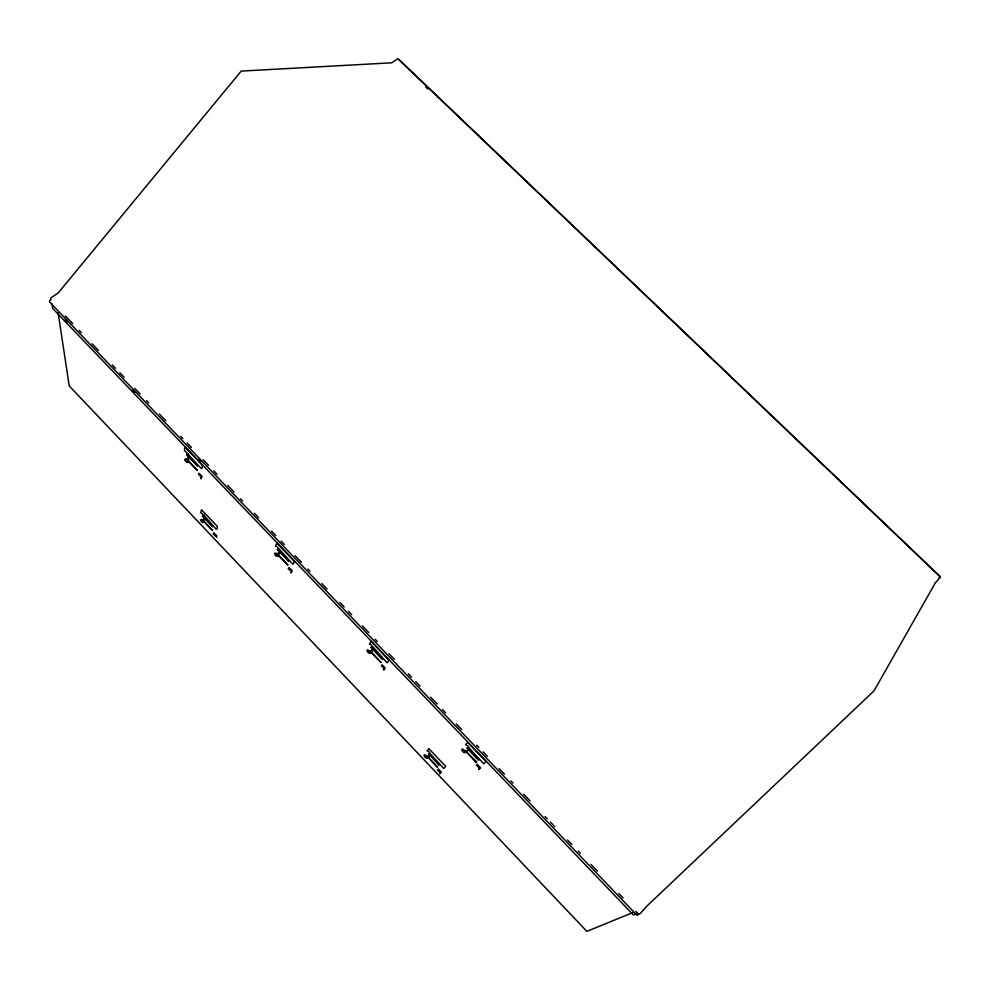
<?xml version="1.0" encoding="UTF-8"?>
<svg xmlns="http://www.w3.org/2000/svg" width="990" height="990" viewBox="0 0 990 990"><rect width="100%" height="100%" fill="white"/><g stroke="black" fill="none" stroke-linecap="round" stroke-linejoin="round"><path stroke-width="1.49" d="M188.484 453.581L188.335 462.058L185.452 459.026L184.585 459.707C190.092 469.322 189.474 451.613 184.548 451.069L184.573 448.247L185.464 447.567L202.306 465.164L202.195 467.911L201.317 468.604L187.617 453.828M204.311 515.159L203.977 522.324L201.267 519.478L200.463 520.121C205.041 528.351 205.574 513.451 200.624 512.808L201.539 509.763L217.305 526.346L217.144 528.66L216.327 529.328L203.779 515.233M216.674 537.347L216.785 535.8L213.964 532.843M278.747 553.138L278.202 556.071L275.232 552.965L274.379 553.682C278.796 562.493 281.482 546.901 275.542 546.183L276.841 543.015L294.166 561.107L293.646 563.471L292.793 564.201L279.056 548.856M371.312 651.717L372.896 648.054M430.044 754.405L427.631 757.684L424.747 754.64L423.968 755.382C426.517 762.894 434.053 752.19 426.999 750.828L428.831 748.613L445.698 766.347L443.805 768.5L430.242 753.836M437.32 769.96L440.55 772.843L439.808 773.772L441.317 772.101L438.31 768.933M468.084 749.343L465.684 752.227L462.553 748.947L461.724 749.739C464.533 757.882 473.344 746.522 465.523 744.752L467.664 742.327L485.979 761.459L483.751 763.81L469.062 747.982M939.065 577.615L940.042 576.514L398.896 59.536M476.425 765.183L479.704 768.549L478.776 769.552L480.521 767.745L477.254 764.33M381.299 665.626L384.38 668.795L383.761 670.094L385.209 668.027L382.041 664.711M373.007 647.039L387.078 662.755L387.919 661.976L388.86 660.021L371.052 641.421L369.344 644.218C376.175 645.195 370.433 659.068 366.894 650.504L367.736 649.749L370.78 652.93M289.043 568.013L288.201 568.73L291.382 571.478L291.048 573.037L292.236 570.76L289.154 567.53M213.939 533.313L213.135 533.969L215.969 536.469M198.408 474.222L201.143 477.032L201.069 478.851L202.01 476.351L199.002 473.208M632.771 912.594L586.872 931.367L69.226 385.927L58.125 312.667M636.347 913.807L633.39 914.995L52.767 308.558L52.037 303.868M425.65 86.996L427.878 89.125M65.328 315.909L72.802 323.718M79.212 330.4L81.353 332.64M92.045 343.79L98.456 350.472M112.34 364.976L115.545 368.317M119.815 372.772L124.097 377.239M134.776 388.389L140.122 393.958M146.532 400.653L148.673 402.881M159.353 414.03L165.763 420.725M180.725 436.33L182.853 438.558M187.135 443.025L191.404 447.48M203.16 459.744L208.506 465.325M213.84 470.894L217.045 474.247M227.737 485.397L234.147 492.079M240.558 498.774L242.686 501.002M254.442 513.265L258.712 517.733M271.545 531.11L275.814 535.565M281.16 541.146L284.365 544.488M295.045 555.638L301.455 562.332M307.865 569.015L310.006 571.255M321.762 583.518L327.096 589.087M339.917 602.465L344.198 606.932M348.468 611.387L351.673 614.74M362.352 625.89L368.763 632.573M375.173 639.268L377.314 641.495M389.07 653.759L394.416 659.34M408.301 673.831L411.506 677.172M415.775 681.64L420.057 686.095M430.737 697.245L437.147 703.94M442.493 709.508L445.698 712.862M456.378 724.012L461.724 729.58M476.685 745.198L478.814 747.425M483.095 751.88L487.365 756.348M499.121 768.611L504.467 774.18M510.877 780.875L513.006 783.102M523.698 794.252L530.108 800.947M545.057 816.552L547.198 818.779M550.403 822.133L554.685 826.588M567.505 839.966L571.774 844.433M578.185 851.115L580.326 853.343M591.005 864.505L597.416 871.188M618.787 893.487L623.057 897.955M635.877 911.332L638.018 913.56M65.167 319.733L67.295 321.96M132.536 390.085L134.665 392.312M198.829 459.311L200.97 461.538M186.479 458.964L197.332 470.374L186.479 458.964M186.553 454.46L197.48 465.943L186.553 454.46M202.306 519.688L212.454 530.38L202.306 519.688M202.467 515.877L212.689 526.63L202.467 515.877M276.717 553.361L287.768 564.981L276.717 553.361M277.423 549.45L288.56 561.157L277.423 549.45M369.691 650.628L380.952 662.459L369.691 650.628M371.089 647.373L382.437 659.291L371.089 647.373M935.315 582.887L873.96 690.933L647.052 905.937L640.295 913.498L637.028 915.304L49.723 302.16L49.5 300.774L50.973 299.76L50.515 298.213L58.249 292.879L241.201 71.094L391.768 62.816L397.832 58.633L940.5 577.071L935.315 582.887M426.851 755.964L437.209 767.399L437.691 766.854L426.851 755.964M428.546 753.625L438.991 765.134L439.473 764.589L428.546 753.625M465.003 750.333L476.215 762.671L476.772 762.077L465.003 750.333M467.119 747.772L478.418 760.196L478.974 759.602L467.119 747.772"/></g></svg>
